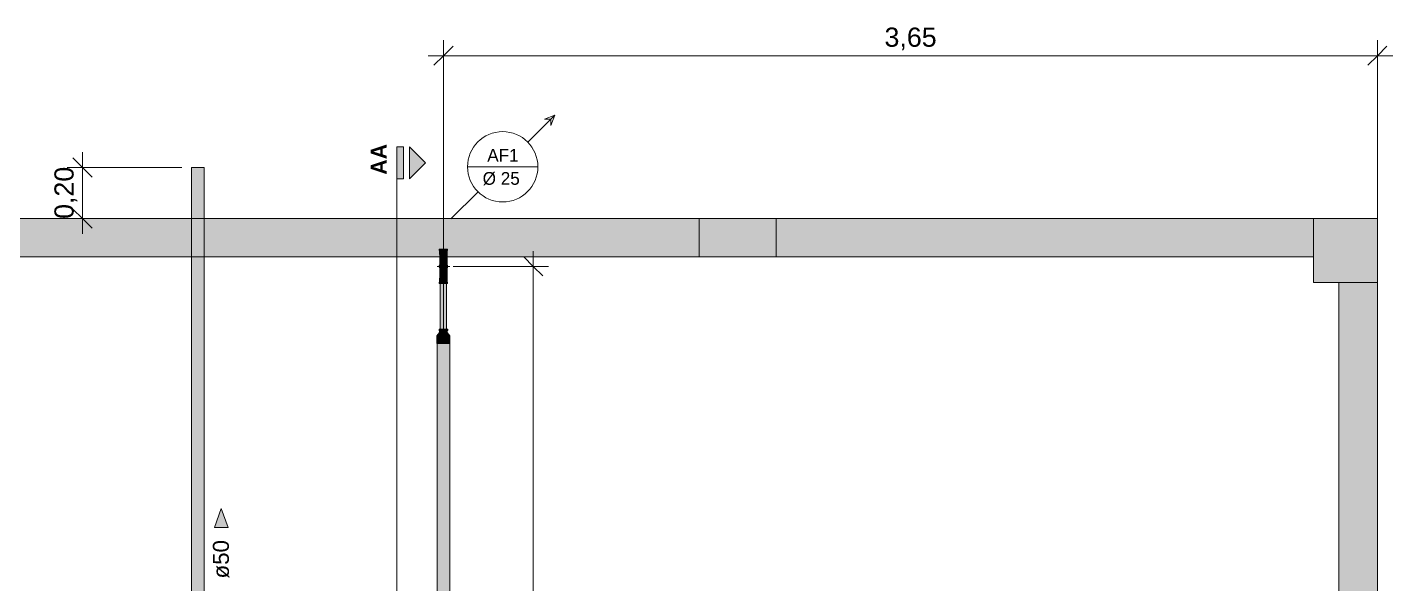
# Model space of a CAD drawing. Header units: metres. Extents: x 34 to 87, y -2.3 to 19.3.
# Drawn here: x 38.81 to 44.14, y 3.49 to 5.67 of the extents above; entities that cross this region are included whole.
import ezdxf

# ---------------------------------------------------------------- set-up
doc = ezdxf.new("R2010")
doc.units = ezdxf.units.M
for name, color, linetype, lineweight in [('A-ANNO-DIMS', 7, 'Continuous', 5), ('A-ANNO-DIMS-25', 7, 'Continuous', 5), ('A-ANNO-NOTE', 7, 'Continuous', 5), ('A-COLS', 7, 'Continuous', 5), ('G-ANNO-SYMB', 7, 'Continuous', 5), ('G-ANNO-TEXT', 7, 'Continuous', 5), ('P-PIPE', 7, 'Continuous', 5), ('P-PIPE-CNTR', 7, 'Continuous', 5), ('P-PIPE-IDEN', 7, 'Continuous', 5), ('S-BEAM', 7, 'Continuous', 5)]:
    doc.layers.add(name, color=color, linetype=linetype, lineweight=lineweight)
doc.styles.add('Arial', font='arial.ttf', dxfattribs={"height": 0.0625})
doc.styles.add('Arial_1', font='arial.ttf', dxfattribs={"height": 0.075})
doc.styles.add('Century Gothic', font='GOTHIC.TTF', dxfattribs={"height": 0.05})
doc.styles.add('Century Gothic_B', font='GOTHICB.TTF', dxfattribs={"height": 0.0625})
doc.dimstyles.new('Diagonal_-_2_mm_Arial_-_PRETO', dxfattribs={"dimscale": 0.3048, "dimtxt": 0.076519, "dimasz": 0.246063, "dimexe": 0.19685, "dimexo": 0.123031, "dimgap": 0.04101, "dimtad": 1, "dimrnd": 0.01, "dimzin": 0, "dimdsep": 46, "dimtxsty": 'Arial_1', "dimblk1": 'OBLIQUE', "dimblk2": 'OBLIQUE', "dimsah": 1, "dimcen": 0.09, "dimdle": 0.19685, "dimazin": 0, "dimtfac": 1, "dimtdec": 4, "dimtix": 1, "dimtmove": 0, "dimatfit": 3, "dimfxl": 1, "dimtvp": 1, "dimtolj": 1, "dimtzin": 0, "dimarcsym": 2})

# ---------------------------------------------------------------- blocks, each defined once
blk = doc.blocks.new('IFC_ifc-1-COBERTA 1')
at = {"layer": 'A-COLS', "true_color": 0x373737}
for points in [[(41.7326, 4.77), (41.7326, 4.92), (41.4326, 4.92), (41.4326, 4.77)], [(43.8326, 4.67), (44.0826, 4.67), (44.0826, 4.92), (43.8326, 4.92)]]:
    blk.add_hatch(color=250, dxfattribs=at).paths.add_polyline_path(points)
at = {"layer": 'S-BEAM', "true_color": 0x767657}
h = blk.add_hatch(color=47, dxfattribs=at)
h.paths.add_polyline_path([(41.0739, 4.77), (41.4326, 4.77), (41.4326, 4.92), (39.498, 4.92), (39.498, 4.77), (40.4186, 4.7703), (40.4186, 4.7793), (40.4177, 4.7802), (40.4177, 4.7952), (40.4164, 4.7966), (40.4164, 4.8006), (40.4491, 4.8006), (40.4489, 4.7966), (40.4475, 4.7952), (40.4475, 4.7802), (40.4464, 4.7791), (40.4466, 4.77), (40.7422, 4.77)])
h.paths.add_polyline_path([(39.0841, 4.77), (39.448, 4.77), (39.448, 4.92), (36.7826, 4.92), (36.7826, 4.77)])
blk.add_hatch(color=47, dxfattribs=at).paths.add_polyline_path([(41.7371, 4.77), (43.8326, 4.77), (43.8326, 4.92), (41.7326, 4.92), (41.7326, 4.77)])
h = blk.add_hatch(color=47, dxfattribs=at)
h.paths.add_polyline_path([(44.0826, 0.3), (44.0826, 1.3349), (44.0708, 1.3349), (44.0696, 1.3338), (44.0656, 1.3338), (44.0656, 1.3375), (43.9326, 1.3375), (43.9326, 0.3)])
h.paths.add_polyline_path([(44.0656, 1.3625), (44.0656, 1.3665), (44.0699, 1.3659), (44.071, 1.3649), (44.0826, 1.3653), (44.0826, 4.67), (43.9326, 4.67), (43.9326, 1.3625), (44.0584, 1.3625)])
at = {"layer": 'A-COLS', "color": 253, "lineweight": 18, "true_color": 0xaaaaaa}
for p, q in [((41.4326, 4.92), (41.4326, 4.77)), ((41.7326, 4.92), (41.4326, 4.92)), ((41.7326, 4.77), (41.7326, 4.92)), ((43.8326, 4.92), (43.8326, 4.67)), ((44.0826, 4.92), (43.8326, 4.92)), ((44.0826, 4.67), (44.0826, 4.92)), ((41.4326, 4.77), (41.7326, 4.77)), ((43.8326, 4.67), (44.0826, 4.67))]:
    blk.add_line(p, q, dxfattribs=at)
at = {"layer": 'S-BEAM', "color": 253, "lineweight": 18, "true_color": 0xaaaaaa}
for p, q in [((41.4326, 4.92), (36.7826, 4.92)), ((41.4326, 4.92), (41.4326, 4.77)), ((41.7326, 4.77), (41.7326, 4.92)), ((43.8326, 4.92), (41.7326, 4.92)), ((43.8326, 4.92), (43.8326, 4.77)), ((36.7826, 4.77), (41.4326, 4.77)), ((41.7326, 4.77), (43.8326, 4.77)), ((43.9326, 4.67), (44.0826, 4.67)), ((43.9326, 4.67), (43.9326, 0.3)), ((44.0826, 0.3), (44.0826, 4.67))]:
    blk.add_line(p, q, dxfattribs=at)
blk = doc.blocks.new('AF_Soldavel_Curva 45_90 - Standard-V3-COBERTA 1')
at = {"layer": 'P-PIPE', "true_color": 0x69503c}
for points in [[(40.4186, 4.7247), (40.4183, 4.729), (40.4177, 4.7308), (40.4178, 4.7361), (40.4199, 4.7412), (40.4236, 4.7452), (40.4278, 4.7475), (40.4326, 4.7483), (40.4326, 4.7497), (40.4264, 4.7484), (40.4215, 4.7453), (40.4183, 4.7415), (40.4164, 4.7357), (40.4165, 4.73), (40.4186, 4.7247)], [(40.4467, 4.7247), (40.4469, 4.725), (40.4489, 4.7308), (40.4489, 4.7361), (40.4469, 4.7415), (40.4428, 4.7461), (40.4383, 4.7488), (40.4326, 4.7497), (40.4326, 4.7483), (40.4383, 4.7472), (40.4423, 4.7448), (40.4459, 4.7403), (40.4475, 4.7357), (40.4473, 4.73), (40.4466, 4.7276), (40.4467, 4.7251)], [(40.4186, 4.7283), (40.4189, 4.7359), (40.4209, 4.7408), (40.4238, 4.7441), (40.4284, 4.7465), (40.4326, 4.7473), (40.4326, 4.7483), (40.427, 4.7472), (40.4229, 4.7448), (40.4193, 4.7403), (40.4177, 4.7357), (40.418, 4.73), (40.4186, 4.7283)], [(40.4188, 4.6874), (40.4326, 4.6874), (40.4323, 4.7472), (40.4273, 4.7461), (40.4236, 4.744), (40.4202, 4.7395), (40.4187, 4.7348), (40.4186, 4.73), (40.4188, 4.6899)], [(40.4466, 4.7283), (40.4475, 4.7311), (40.4472, 4.7366), (40.4454, 4.7412), (40.4416, 4.7452), (40.4374, 4.7475), (40.4326, 4.7483), (40.4326, 4.7473), (40.438, 4.7461), (40.4416, 4.744), (40.4451, 4.7395), (40.4465, 4.7348), (40.4466, 4.73)], [(40.4464, 4.6874), (40.4467, 4.7251), (40.4464, 4.7359), (40.444, 4.7412), (40.4414, 4.7441), (40.4369, 4.7465), (40.4326, 4.7472), (40.4328, 4.6874), (40.4458, 4.6874)], [(40.4161, 4.6659), (40.4326, 4.6659), (40.4324, 4.6699), (40.4164, 4.6699), (40.4162, 4.6674)], [(40.4218, 4.6699), (40.4326, 4.6699), (40.4324, 4.6713), (40.4175, 4.6711), (40.4167, 4.6699), (40.4217, 4.6699)], [(40.4294, 4.6863), (40.4326, 4.6863), (40.4326, 4.6874), (40.4186, 4.6871), (40.4177, 4.6863), (40.4278, 4.6863)], [(40.4236, 4.6713), (40.4326, 4.6713), (40.4326, 4.6863), (40.4177, 4.6863), (40.4177, 4.6713), (40.4229, 4.6713)], [(40.4475, 4.6863), (40.4464, 4.6874), (40.4326, 4.6874), (40.4326, 4.6863), (40.4466, 4.6863)], [(40.4423, 4.6713), (40.4475, 4.6713), (40.4475, 4.6863), (40.4326, 4.6863), (40.4326, 4.6713), (40.4415, 4.6713)], [(40.4423, 4.6699), (40.4489, 4.6699), (40.4475, 4.6713), (40.4326, 4.6713), (40.4326, 4.6699), (40.4415, 4.6699)], [(40.4491, 4.6659), (40.4489, 4.6699), (40.4326, 4.6699), (40.4326, 4.6659), (40.4489, 4.6659)]]:
    blk.add_hatch(color=27, dxfattribs=at).paths.add_polyline_path(points)
at = {"layer": 'P-PIPE'}
for p, q in [((40.4175, 4.6713), (40.4161, 4.6699)), ((40.4161, 4.6699), (40.4161, 4.6659)), ((40.4161, 4.6699), (40.4326, 4.6699)), ((40.4161, 4.6659), (40.4326, 4.6659)), ((40.4186, 4.6874), (40.4175, 4.6863)), ((40.4175, 4.6863), (40.4175, 4.6713)), ((40.4175, 4.6863), (40.4326, 4.6863)), ((40.4175, 4.6713), (40.4326, 4.6713)), ((40.4186, 4.6874), (40.4326, 4.6874)), ((40.4326, 4.6874), (40.4467, 4.6874)), ((40.4326, 4.6863), (40.4477, 4.6863)), ((40.4326, 4.6713), (40.4477, 4.6713)), ((40.4326, 4.6699), (40.4491, 4.6699)), ((40.4326, 4.6659), (40.4491, 4.6659)), ((40.4477, 4.6863), (40.4467, 4.6874)), ((40.4477, 4.6713), (40.4477, 4.6863)), ((40.4491, 4.6699), (40.4477, 4.6713)), ((40.4491, 4.6659), (40.4491, 4.6699))]:
    blk.add_line(p, q, dxfattribs=at)
at = {"layer": 'P-PIPE', "flags": 128}
for points in [[(40.4186, 4.7332), (40.4186, 4.7313), (40.4186, 4.7256), (40.4186, 4.7166), (40.4186, 4.7051), (40.4186, 4.6921), (40.4186, 4.6874)], [(40.4467, 4.6874), (40.4467, 4.7006), (40.4467, 4.7128), (40.4467, 4.7227), (40.4467, 4.7297), (40.4467, 4.733), (40.4467, 4.7332)]]:
    blk.add_lwpolyline(points, dxfattribs=at)
at = {"layer": 'P-PIPE'}
for radius, start, end in [(0.0165, 90, 211.3885), (0.0165, 90, 108.0137), (0.0165, 328.6115, 90), (0.0165, 71.9863, 90), (0.0165, 173.3047, 186.6826), (0.0165, 131.9697, 168.018), (0.0165, 191.9728, 211.4586), (0.0151, 90, 199.4082), (0.014, 176.9627, 182.31), (0.014, 90, 160), (0.0165, 113.3004, 126.6783), (0.0151, 340.5918, 90), (0.014, 20, 90), (0.0165, 53.3217, 66.6996), (0.0165, 11.982, 48.0303), (0.014, 357.69, 3.0373), (0.0165, 328.5414, 348.0272), (0.0165, 353.3174, 6.6953)]:
    blk.add_arc((40.4326, 4.7332), radius, start, end, dxfattribs=at)
blk = doc.blocks.new('AF_Soldavel_Curva 45_90 - Standard-V4-COBERTA 1')
at = {"layer": 'P-PIPE', "true_color": 0x69503c}
for points in [[(40.4209, 4.7966), (40.4326, 4.7966), (40.4326, 4.8006), (40.4161, 4.8006), (40.4164, 4.7966), (40.4205, 4.7966)], [(40.422, 4.7952), (40.4326, 4.7952), (40.4326, 4.7966), (40.4164, 4.7966), (40.4177, 4.7952), (40.4218, 4.7952)], [(40.4326, 4.7802), (40.4326, 4.7952), (40.4177, 4.7952), (40.4177, 4.7802), (40.4275, 4.7802)], [(40.4283, 4.7791), (40.4326, 4.7791), (40.4326, 4.7802), (40.4177, 4.7802), (40.4188, 4.7791), (40.4278, 4.7791)], [(40.4186, 4.7419), (40.422, 4.7459), (40.428, 4.749), (40.4294, 4.7493), (40.4326, 4.7497), (40.4326, 4.7791), (40.4188, 4.7791), (40.4186, 4.7566), (40.4186, 4.7421)], [(40.4434, 4.7966), (40.4489, 4.7966), (40.4489, 4.8006), (40.4326, 4.8006), (40.4326, 4.7966), (40.4432, 4.7966)], [(40.4378, 4.7952), (40.4477, 4.7954), (40.4486, 4.7966), (40.4326, 4.7966), (40.4326, 4.7952), (40.4369, 4.7952)], [(40.4326, 4.7802), (40.4475, 4.7802), (40.4475, 4.7952), (40.4326, 4.7952), (40.4326, 4.7803)], [(40.4456, 4.7791), (40.4466, 4.7793), (40.4475, 4.7802), (40.4326, 4.7802), (40.4326, 4.7791), (40.4449, 4.7791)], [(40.4466, 4.7419), (40.4466, 4.7573), (40.4464, 4.7791), (40.4326, 4.7791), (40.4326, 4.7497), (40.4383, 4.7488), (40.4441, 4.745), (40.4447, 4.7444), (40.4466, 4.7419)]]:
    blk.add_hatch(color=27, dxfattribs=at).paths.add_polyline_path(points)
h = blk.add_hatch(color=27, dxfattribs=at)
h.paths.add_polyline_path([(40.4489, 4.7313), (40.4491, 4.7332), (40.4489, 4.7332)])
h.paths.add_polyline_path([(40.4487, 4.7367), (40.4482, 4.7383), (40.4486, 4.737)])
h.paths.add_polyline_path([(40.4424, 4.7464), (40.4401, 4.7479), (40.4409, 4.7472), (40.4423, 4.7464)])
h.paths.add_polyline_path([(40.4377, 4.7489), (40.4359, 4.7493), (40.437, 4.749)])
at = {"layer": 'P-PIPE'}
for p, q in [((40.4161, 4.8006), (40.4161, 4.7966)), ((40.4326, 4.8006), (40.4161, 4.8006)), ((40.4161, 4.7966), (40.4175, 4.7952)), ((40.4161, 4.7966), (40.4326, 4.7966)), ((40.4175, 4.7952), (40.4175, 4.7802)), ((40.4175, 4.7952), (40.4326, 4.7952)), ((40.4175, 4.7802), (40.4186, 4.7791)), ((40.4175, 4.7802), (40.4326, 4.7802)), ((40.4186, 4.7791), (40.4326, 4.7791)), ((40.4491, 4.8006), (40.4326, 4.8006)), ((40.4326, 4.7966), (40.4491, 4.7966)), ((40.4326, 4.7952), (40.4477, 4.7952)), ((40.4326, 4.7802), (40.4477, 4.7802)), ((40.4326, 4.7791), (40.4467, 4.7791)), ((40.4467, 4.7791), (40.4477, 4.7802)), ((40.4477, 4.7952), (40.4491, 4.7966)), ((40.4477, 4.7802), (40.4477, 4.7952)), ((40.4491, 4.7966), (40.4491, 4.8006))]:
    blk.add_line(p, q, dxfattribs=at)
at = {"layer": 'P-PIPE', "flags": 128}
for points in [[(40.4186, 4.7418), (40.4186, 4.7499), (40.4186, 4.7614), (40.4186, 4.7744), (40.4186, 4.7791)], [(40.4467, 4.7791), (40.4467, 4.7659), (40.4467, 4.7537), (40.4467, 4.7437), (40.4467, 4.7418)]]:
    blk.add_lwpolyline(points, dxfattribs=at)
at = {"layer": 'P-PIPE'}
for start, end in [(90, 108.0137), (71.9863, 90), (173.3047, 186.6826), (131.9697, 168.018), (191.9728, 211.4586), (113.3004, 126.6783), (53.3217, 66.6996), (11.982, 48.0303), (328.5414, 348.0272), (353.3174, 6.6953)]:
    blk.add_arc((40.4326, 4.7332), 0.0165, start, end, dxfattribs=at)
blk = doc.blocks.new('Corte - Padrão-73672-COBERTA 1')
at = {"layer": 'G-ANNO-SYMB'}
for points in [[(-0.00251, 0.00198), (-0.00001, 0.00448), (0.00249, 0.00198)], [(0.00249, 0.001), (0.00249, 0), (-0.00251, 0), (-0.00251, 0.001)]]:
    blk.add_hatch(color=256, dxfattribs=at).paths.add_polyline_path(points)
for p, q in [((-0.00001, 0.00448), (-0.00251, 0.00198)), ((0.00249, 0.00198), (-0.00001, 0.00448)), ((-0.00251, 0.00198), (0.00249, 0.00198)), ((0.00249, 0.001), (-0.00251, 0.001)), ((-0.00251, 0.001), (-0.00251, 0)), ((0.00249, 0), (0.00249, 0.001)), ((-0.00251, 0), (0.00249, 0))]:
    blk.add_line(p, q, dxfattribs=at)
blk = doc.blocks.new('Marcador de Tubulação Circular Century 2 - Sobe-874581-COBERTA 1')
at = {"layer": 'A-ANNO-NOTE'}
for p, q in [((0.01146, 0.00683), (0.00722, 0.00259)), ((0.01146, 0.00683), (0.00984, 0.00617)), ((0.0108, 0.00521), (0.01146, 0.00683)), ((0.00984, 0.00617), (0.0108, 0.00617)), ((0.0108, 0.00617), (0.0108, 0.00521)), ((-0.00221, -0.00127), (0.00879, -0.00127)), ((-0.00479, -0.00942), (-0.00056, -0.00519))]:
    blk.add_line(p, q, dxfattribs=at)
blk.add_circle((0.00329, -0.00127), 0.0055, dxfattribs=at)
blk = doc.blocks.new('DIMBLOCK1-COBERTA 1')
at = {"layer": 'A-ANNO-DIMS-25'}
for p, q in [((39.0221, 5.18), (39.0221, 4.86)), ((39.0221, 5.12), (38.9621, 5.12)), ((39.0221, 5.12), (39.4105, 5.12)), ((39.0221, 4.92), (38.9621, 4.92)), ((39.0221, 4.92), (39.0376, 4.92))]:
    blk.add_line(p, q, dxfattribs=at)
at = {"layer": 'A-ANNO-DIMS-25', "lineweight": 20}
for p, q in [((39.0221, 5.12), (38.9846, 5.1575)), ((39.0221, 5.12), (39.0596, 5.0825)), ((39.0221, 4.92), (38.9846, 4.9575)), ((39.0221, 4.92), (39.0596, 4.8825))]:
    blk.add_line(p, q, dxfattribs=at)
at = {"layer": 'A-ANNO-DIMS-25', "color": 0, "insert": (38.9122, 4.9188), "char_height": 0.075, "width": 0.242979, "attachment_point": 1, "rotation": 90, "line_spacing_factor": 0.941778, "style": 'Arial_1'}
blk.add_mtext('0,20', dxfattribs=at)
blk = doc.blocks.new('_Oblique')
at = {"color": 0, "linetype": 'ByBlock', "lineweight": -2}
blk.add_line((-0.5, -0.5), (0.5, 0.5), dxfattribs=at)
blk = doc.blocks.new('Anotacao_Tuboseta - Fluxo 1-2612753-COBERTA 1')
at = {"layer": 'P-PIPE-IDEN'}
blk.add_hatch(color=256, dxfattribs=at).paths.add_polyline_path([(0, -0.00108), (0, 0.00108), (0.00297, 0)])
for p, q in [((0.00297, 0), (0, 0.00108)), ((0, 0.00108), (0, -0.00108)), ((0, -0.00108), (0.00297, 0))]:
    blk.add_line(p, q, dxfattribs=at)
blk = doc.blocks.new('DIMBLOCK4-COBERTA 1')
at = {"layer": 'A-ANNO-DIMS-25', "lineweight": 20}
for p, q in [((40.7838, 4.7332), (40.7463, 4.7707)), ((40.7838, 4.7332), (40.8213, 4.6957)), ((40.7838, 1.35), (40.7463, 1.3875)), ((40.7838, 1.35), (40.8213, 1.3125))]:
    blk.add_line(p, q, dxfattribs=at)
at = {"layer": 'A-ANNO-DIMS-25'}
for p, q in [((40.7838, 4.7932), (40.7838, 1.29)), ((40.7838, 4.7332), (40.4701, 4.7332)), ((40.7838, 4.7332), (40.8438, 4.7332)), ((40.7838, 1.35), (40.7238, 1.35)), ((40.7838, 1.35), (40.7993, 1.35))]:
    blk.add_line(p, q, dxfattribs=at)
at = {"layer": 'A-ANNO-DIMS-25', "color": 0, "insert": (40.6739, 2.9404), "char_height": 0.075, "width": 0.242979, "attachment_point": 1, "rotation": 90, "line_spacing_factor": 0.941778, "style": 'Arial_1'}
blk.add_mtext('3,38', dxfattribs=at)
blk = doc.blocks.new('DIMBLOCK6-COBERTA 1')
at = {"layer": 'A-ANNO-DIMS-25'}
for p, q in [((40.4326, 5.5571), (40.4326, 5.6171)), ((44.0826, 5.5571), (44.0826, 5.6171)), ((40.3726, 5.5571), (44.1426, 5.5571)), ((40.4326, 5.5571), (40.4326, 4.4687)), ((44.0826, 5.5571), (44.0826, 4.7075))]:
    blk.add_line(p, q, dxfattribs=at)
at = {"layer": 'A-ANNO-DIMS-25', "lineweight": 20}
for p, q in [((40.4326, 5.5571), (40.3951, 5.5196)), ((40.4326, 5.5571), (40.4701, 5.5946)), ((44.0826, 5.5571), (44.0451, 5.5196)), ((44.0826, 5.5571), (44.1201, 5.5946))]:
    blk.add_line(p, q, dxfattribs=at)
at = {"layer": 'A-ANNO-DIMS-25', "color": 0, "insert": (42.1564, 5.667), "char_height": 0.075, "width": 0.242979, "attachment_point": 1, "line_spacing_factor": 0.941778, "style": 'Arial_1'}
blk.add_mtext('3,65', dxfattribs=at)

msp = doc.modelspace()

# ---------------------------------------------------------------- hatches: boundary and pattern name
at = {"layer": 'P-PIPE', "true_color": 0x00ffff}
for points in [[(39.473, 1.4096), (39.473, 5.12), (39.448, 5.12), (39.448, 1.4096), (39.4678, 1.4096)], [(39.4731, 1.4096), (39.498, 1.4096), (39.498, 5.12), (39.473, 5.12), (39.473, 1.4096)], [(40.4201, 4.487), (40.4326, 4.487), (40.4326, 4.6659), (40.4201, 4.6659), (40.4201, 4.4875)], [(40.4447, 4.487), (40.4451, 4.487), (40.4451, 4.6659), (40.4326, 4.6659), (40.4328, 4.487), (40.4447, 4.487)], [(40.4076, 2.1202), (40.4273, 2.1202), (40.4275, 2.1267), (40.4287, 2.1603), (40.4326, 2.1603), (40.4326, 4.4312), (40.4076, 4.4312), (40.4076, 2.1717)], [(40.4503, 2.1202), (40.4576, 2.1202), (40.4576, 4.4312), (40.4326, 4.4312), (40.4328, 2.1603), (40.4366, 2.1603), (40.438, 2.1202), (40.4503, 2.1202)]]:
    msp.add_hatch(color=4, dxfattribs=at).paths.add_polyline_path(points)
at = {"layer": 'P-PIPE', "true_color": 0x69503c}
for points in [[(40.4455, 4.483), (40.4497, 4.483), (40.4497, 4.487), (40.4155, 4.487), (40.4155, 4.483), (40.4452, 4.483)], [(40.4239, 4.481), (40.4477, 4.481), (40.4497, 4.483), (40.4155, 4.483), (40.4178, 4.481), (40.4238, 4.481)], [(40.4261, 4.4312), (40.4578, 4.4312), (40.4576, 4.4617), (40.4074, 4.4617), (40.4076, 4.4312), (40.4261, 4.4312)], [(40.4085, 4.4617), (40.4576, 4.4619), (40.4477, 4.4746), (40.4175, 4.4746), (40.4076, 4.4617), (40.4083, 4.4617)], [(40.43, 4.4746), (40.4477, 4.4746), (40.4474, 4.481), (40.4175, 4.481), (40.4178, 4.4746), (40.4294, 4.4746)]]:
    msp.add_hatch(color=27, dxfattribs=at).paths.add_polyline_path(points)

# ---------------------------------------------------------------- linework, layer by layer
at = {"layer": 'G-ANNO-SYMB'}
msp.add_line((40.2511, 5.1382), (40.2511, -0.0622), dxfattribs=at)
at = {"layer": 'P-PIPE'}
for p, q in [((39.448, 5.12), (39.448, 1.4096)), ((39.498, 5.12), (39.448, 5.12)), ((39.498, 1.4096), (39.498, 5.12)), ((40.4201, 4.6659), (40.4201, 4.487)), ((40.4451, 4.487), (40.4451, 4.6659)), ((40.4155, 4.487), (40.4155, 4.483)), ((40.4497, 4.487), (40.4155, 4.487)), ((40.4155, 4.483), (40.4175, 4.481)), ((40.4155, 4.483), (40.4497, 4.483)), ((40.4477, 4.481), (40.4497, 4.483)), ((40.4497, 4.483), (40.4497, 4.487)), ((40.4175, 4.4746), (40.4074, 4.4617)), ((40.4074, 4.4617), (40.4074, 4.4312)), ((40.4578, 4.4617), (40.4074, 4.4617)), ((40.4074, 4.4312), (40.4578, 4.4312)), ((40.4076, 4.4312), (40.4076, 2.1202)), ((40.4175, 4.481), (40.4175, 4.4746)), ((40.4477, 4.4746), (40.4477, 4.481)), ((40.4578, 4.4617), (40.4477, 4.4746)), ((40.4576, 2.1202), (40.4576, 4.4312)), ((40.4578, 4.4312), (40.4578, 4.4617))]:
    msp.add_line(p, q, dxfattribs=at)
at = {"layer": 'P-PIPE-CNTR'}
for p, q in [((40.4326, 4.7483), (40.4326, 4.7582)), ((40.4076, 4.7332), (40.4177, 4.7332)), ((40.4475, 4.7332), (40.4576, 4.7332))]:
    msp.add_line(p, q, dxfattribs=at)

# ---------------------------------------------------------------- block references
at = {"lineweight": 5}
msp.add_blockref('IFC_ifc-1-COBERTA 1', (0, 0), dxfattribs=at)
at = {"layer": 'A-ANNO-NOTE', "xscale": 25, "yscale": 25, "zscale": 25}
msp.add_blockref('Marcador de Tubulação Circular Century 2 - Sobe-874581-COBERTA 1', (40.5819, 5.1543), dxfattribs=at)
at = {"layer": 'G-ANNO-SYMB', "xscale": 24.99999999999999, "yscale": 24.99999999999999, "zscale": 24.99999999999999, "rotation": 269.9999999999996}
msp.add_blockref('Corte - Padrão-73672-COBERTA 1', (40.2511, 5.1382), dxfattribs=at)
at = {"layer": 'P-PIPE'}
for name in ['AF_Soldavel_Curva 45_90 - Standard-V3-COBERTA 1', 'AF_Soldavel_Curva 45_90 - Standard-V4-COBERTA 1']:
    msp.add_blockref(name, (0, 0), dxfattribs=at)
at = {"layer": 'P-PIPE-IDEN', "xscale": 24.99999999999999, "yscale": 24.99999999999999, "zscale": 24.99999999999999, "rotation": 89.99999999999997}
msp.add_blockref('Anotacao_Tuboseta - Fluxo 1-2612753-COBERTA 1', (39.5644, 3.7119), dxfattribs=at)

# ---------------------------------------------------------------- texts
at = {"layer": 'A-ANNO-NOTE', "char_height": 0.05, "attachment_point": 1, "style": 'Century Gothic'}
for s, insert, width in [('AF1', (40.6039, 5.1927), 0.148312), ('Ø 25', (40.586, 5.1021), 0.194409)]:
    msp.add_mtext(s, dxfattribs=dict(at, insert=insert, width=width))
at = {"layer": 'P-PIPE-IDEN', "insert": (39.5316, 3.5126), "char_height": 0.0625, "width": 0.18038, "attachment_point": 1, "rotation": 90, "style": 'Arial'}
msp.add_mtext('ø50', dxfattribs=at)

# ---------------------------------------------------------------- dimensions: what is measured, and where the dimension line sits
at = {"layer": 'A-ANNO-DIMS'}
dim = msp.add_linear_dim(base=(44.0826, 5.5571), p1=(40.4326, 4.4312), p2=(44.0826, 4.67), dimstyle='Diagonal_-_2_mm_Arial_-_PRETO', override={"dimpost": '<>', "dimfxl": 3.657806}, dxfattribs=at)
dim.commit()
dim.dimension.update_dxf_attribs({"geometry": 'DIMBLOCK6-COBERTA 1', "text_midpoint": (42.2576, 5.6079)})
for base, p1, p2, override, picture, middle in [((39.0221, 4.92), (39.448, 5.12), (39.0751, 4.92), {"dimpost": '<>', "dimfxl": 0.423135}, 'DIMBLOCK1-COBERTA 1', (38.9713, 5.02)), ((40.7838, 1.35), (40.4326, 4.7332), (40.8368, 1.35), {"dimpost": '<>', "dimfxl": 3.407305}, 'DIMBLOCK4-COBERTA 1', (40.733, 3.0416))]:
    dim = msp.add_linear_dim(base=base, p1=p1, p2=p2, angle=90, dimstyle='Diagonal_-_2_mm_Arial_-_PRETO', override=override, dxfattribs=at)
    dim.commit()
    dim.dimension.update_dxf_attribs({"geometry": picture, "text_midpoint": middle})

# ---------------------------------------------------------------- next in the draw order: texts
at = {"layer": 'G-ANNO-TEXT', "color": 5, "true_color": 0x0000ff, "insert": (40.1488, 5.0913), "char_height": 0.0625, "width": 0.156329, "attachment_point": 1, "rotation": 90, "style": 'Century Gothic_B', "bg_fill": 3, "box_fill_scale": 1.25, "bg_fill_color": 256, "bg_fill_true_color": 13158600, "bg_fill_transparency": 0}
msp.add_mtext('AA', dxfattribs=at)

doc.saveas('drawing.dxf')
